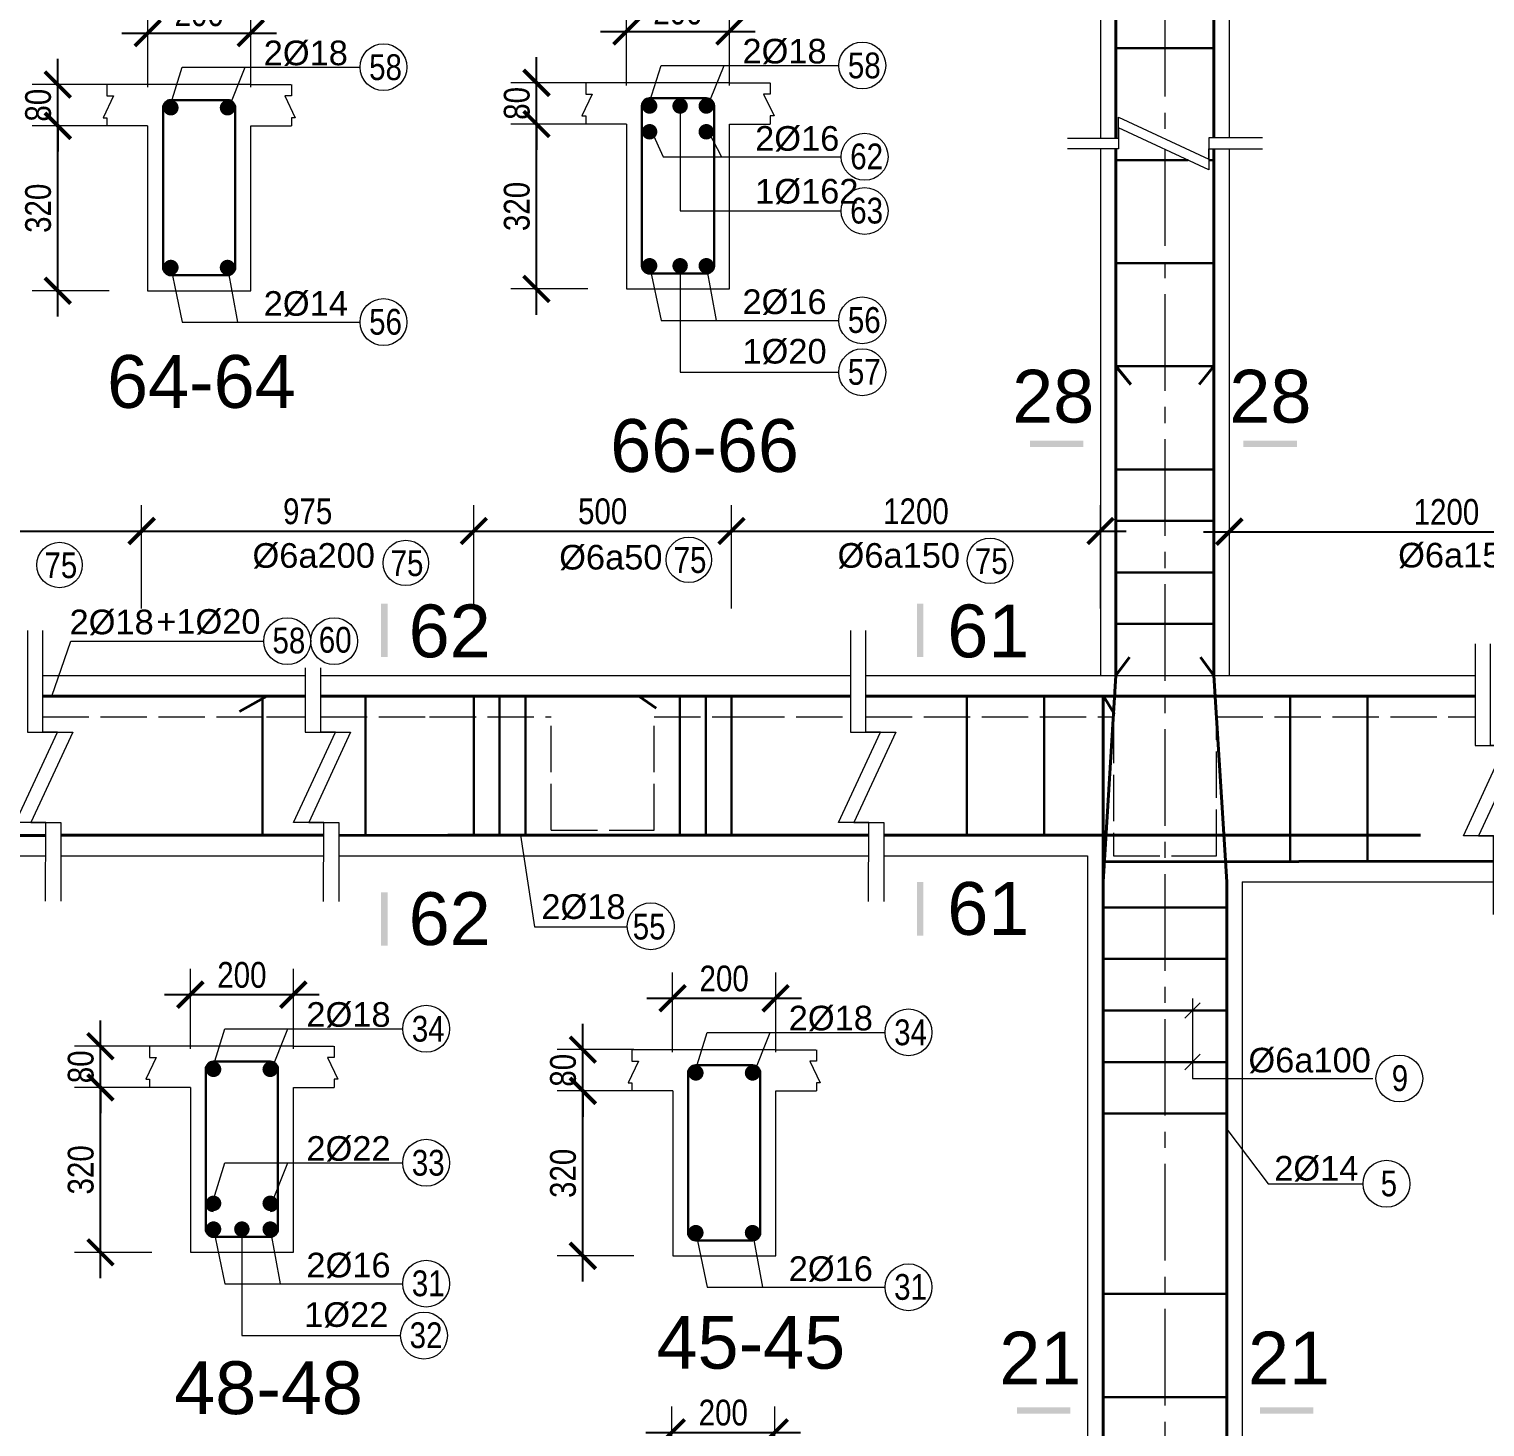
# Model space of a CAD drawing. Header units: inches. Extents: x 1604615 to 1925968, y -294302 to 52467.
# Drawn here: x 1662672 to 1673974, y -236155 to -225307 of the extents above; entities that cross this region are included whole.
import ezdxf

# ---------------------------------------------------------------- set-up
doc = ezdxf.new("R2010")
doc.units = ezdxf.units.IN
doc.header["$LTSCALE"] = 20
doc.header["$MEASUREMENT"] = 0
doc.linetypes.add('ACAD_ISO02W100', pattern=[15, 12, -3])
doc.linetypes.add('CENTER2', pattern=[1.125, 0.75, -0.125, 0.125, -0.125])
doc.layers.get('0').update_dxf_attribs({"lineweight": 13})
for name, color, linetype, lineweight in [('BORDER', 3, 'Continuous', 40), ('Duong bao', 4, 'Continuous', 30), ('net 0.2', 5, 'Continuous', 20), ('net dut', 7, 'Continuous', 9), ('truc', 16, 'CENTER2', 9)]:
    doc.layers.add(name, color=color, linetype=linetype, lineweight=lineweight)
doc.layers.add('TEXT', color=9, linetype='Continuous')
doc.styles.add('chu', font='VHELVCN.TTF')
doc.styles.add('thep', font='ARIAL.TTF')
doc.dimstyles.new('tl25', dxfattribs={"dimscale": 100, "dimtxt": 2, "dimasz": 2, "dimexe": 2, "dimexo": 3, "dimgap": 0.5, "dimtad": 1, "dimdec": 0, "dimlfac": 0.25, "dimdsep": 46, "dimtxsty": 'chu', "dimblk": 'ARCHTICK', "dimcen": 8, "dimdle": 2, "dimclrd": 1, "dimclre": 1, "dimclrt": 2, "dimadec": 0, "dimazin": 0, "dimtfac": 0.1, "dimtdec": 0, "dimtix": 1, "dimtmove": 2, "dimatfit": 3, "dimldrblk": 'ARCHTICK', "dimfxl": 6, "dimfxlon": 1, "dimtolj": 1, "dimlwe": -1, "dimarcsym": 0})

# ---------------------------------------------------------------- blocks, each defined once
blk = doc.blocks.new('kk')
at = {"ltscale": 0.1}
for p, q in [((-71, 1140), (-71, 350)), ((49, 350), (49, 1140)), ((-162, -350), (162, 350)), ((-71, 350), (281, 350)), ((281, 350), (-44, -350)), ((162, 350), (49, 350)), ((73, -350), (-162, -350)), ((-44, -350), (189, -350)), ((71, -962), (73, -350)), ((189, -350), (189, -962))]:
    blk.add_line(p, q, dxfattribs=at)
blk = doc.blocks.new('_ArchTick')
at = {"color": 0, "linetype": 'ByBlock', "const_width": 0.15}
blk.add_lwpolyline([(-0.5, -0.5), (0.5, 0.5)], dxfattribs=at)
blk = doc.blocks.new('*D126')
at = {"color": 1}
for p, q in [((1660932, -229802), (1660932, -229002)), ((1663546, -229802), (1663546, -229002))]:
    blk.add_line(p, q, dxfattribs=at)
at = {"color": 1, "lineweight": -2}
blk.add_line((1660732, -229202), (1663746, -229202), dxfattribs=at)
at = {"layer": 'Defpoints', "color": 0}
for p in [(1663546, -229202), (1660932, -230323), (1663546, -230643)]:
    blk.add_point(p, dxfattribs=at)
at = {"color": 1, "lineweight": -2, "xscale": 200, "yscale": 200, "zscale": 200, "rotation": 180}
blk.add_blockref('_ArchTick', (1660932, -229202), dxfattribs=at)
at = {"color": 1, "lineweight": -2, "xscale": 200, "yscale": 200, "zscale": 200}
blk.add_blockref('_ArchTick', (1663546, -229202), dxfattribs=at)
at = {"color": 2, "insert": (1662239, -229050), "char_height": 200, "attachment_point": 5, "style": 'chu'}
blk.add_mtext('\\A1;975', dxfattribs=at)
blk = doc.blocks.new('*D339')
at = {"color": 1}
for p, q in [((1663546, -229802), (1663546, -229002)), ((1666125, -229802), (1666125, -229002))]:
    blk.add_line(p, q, dxfattribs=at)
at = {"color": 1, "lineweight": -2}
blk.add_line((1663346, -229202), (1666325, -229202), dxfattribs=at)
at = {"layer": 'Defpoints', "color": 0}
for p in [(1666125, -229202), (1663546, -230643), (1666125, -231563)]:
    blk.add_point(p, dxfattribs=at)
at = {"color": 1, "lineweight": -2, "xscale": 200, "yscale": 200, "zscale": 200, "rotation": 180}
blk.add_blockref('_ArchTick', (1663546, -229202), dxfattribs=at)
at = {"color": 1, "lineweight": -2, "xscale": 200, "yscale": 200, "zscale": 200}
blk.add_blockref('_ArchTick', (1666125, -229202), dxfattribs=at)
at = {"color": 2, "insert": (1664835, -229050), "char_height": 200, "attachment_point": 5, "style": 'chu'}
blk.add_mtext('\\A1;975', dxfattribs=at)
blk = doc.blocks.new('*D340')
at = {"color": 1}
for p, q in [((1666125, -229802), (1666125, -229002)), ((1668125, -229802), (1668125, -229002))]:
    blk.add_line(p, q, dxfattribs=at)
at = {"color": 1, "lineweight": -2}
blk.add_line((1665925, -229202), (1668325, -229202), dxfattribs=at)
at = {"layer": 'Defpoints', "color": 0}
for p in [(1668125, -229202), (1666125, -231563), (1668125, -231563)]:
    blk.add_point(p, dxfattribs=at)
at = {"color": 1, "lineweight": -2, "xscale": 200, "yscale": 200, "zscale": 200, "rotation": 180}
blk.add_blockref('_ArchTick', (1666125, -229202), dxfattribs=at)
at = {"color": 1, "lineweight": -2, "xscale": 200, "yscale": 200, "zscale": 200}
blk.add_blockref('_ArchTick', (1668125, -229202), dxfattribs=at)
at = {"color": 2, "insert": (1667125, -229050), "char_height": 200, "attachment_point": 5, "style": 'chu'}
blk.add_mtext('\\A1;500', dxfattribs=at)
blk = doc.blocks.new('*D341')
at = {"color": 1}
for p, q in [((1668125, -229802), (1668125, -229002)), ((1670990, -229802), (1670990, -229002))]:
    blk.add_line(p, q, dxfattribs=at)
at = {"color": 1, "lineweight": -2}
blk.add_line((1667925, -229202), (1671190, -229202), dxfattribs=at)
at = {"layer": 'Defpoints', "color": 0}
for p in [(1670990, -229202), (1670990, -230323), (1668125, -231563)]:
    blk.add_point(p, dxfattribs=at)
at = {"color": 1, "lineweight": -2, "xscale": 200, "yscale": 200, "zscale": 200, "rotation": 180}
blk.add_blockref('_ArchTick', (1668125, -229202), dxfattribs=at)
at = {"color": 1, "lineweight": -2, "xscale": 200, "yscale": 200, "zscale": 200}
blk.add_blockref('_ArchTick', (1670990, -229202), dxfattribs=at)
at = {"color": 2, "insert": (1669557, -229050), "char_height": 200, "attachment_point": 5, "style": 'chu'}
blk.add_mtext('\\A1;1200', dxfattribs=at)
blk = doc.blocks.new('*D127')
at = {"color": 1}
for p, q in [((1671990, -229807), (1671990, -229007)), ((1675361, -229807), (1675361, -229007))]:
    blk.add_line(p, q, dxfattribs=at)
at = {"color": 1, "lineweight": -2}
blk.add_line((1671790, -229207), (1675561, -229207), dxfattribs=at)
at = {"layer": 'Defpoints', "color": 0}
for p in [(1675361, -229207), (1671990, -230323), (1675361, -230323)]:
    blk.add_point(p, dxfattribs=at)
at = {"color": 1, "lineweight": -2, "xscale": 200, "yscale": 200, "zscale": 200, "rotation": 180}
blk.add_blockref('_ArchTick', (1671990, -229207), dxfattribs=at)
at = {"color": 1, "lineweight": -2, "xscale": 200, "yscale": 200, "zscale": 200}
blk.add_blockref('_ArchTick', (1675361, -229207), dxfattribs=at)
at = {"color": 2, "insert": (1673675, -229055), "char_height": 200, "attachment_point": 5, "style": 'chu'}
blk.add_mtext('\\A1;1200', dxfattribs=at)
blk = doc.blocks.new('*D206')
at = {"color": 1}
for p, q in [((1667668, -233247), (1667668, -232628)), ((1668468, -233247), (1668468, -232628))]:
    blk.add_line(p, q, dxfattribs=at)
at = {"color": 1, "lineweight": -2}
blk.add_line((1667468, -232828), (1668668, -232828), dxfattribs=at)
at = {"layer": 'Defpoints', "color": 0}
for p in [(1668468, -232828), (1667668, -233547), (1668468, -233547)]:
    blk.add_point(p, dxfattribs=at)
at = {"color": 1, "lineweight": -2, "xscale": 200, "yscale": 200, "zscale": 200, "rotation": 180}
blk.add_blockref('_ArchTick', (1667668, -232828), dxfattribs=at)
at = {"color": 1, "lineweight": -2, "xscale": 200, "yscale": 200, "zscale": 200}
blk.add_blockref('_ArchTick', (1668468, -232828), dxfattribs=at)
at = {"color": 2, "insert": (1668068, -232676), "char_height": 200, "attachment_point": 5, "style": 'chu'}
blk.add_mtext('\\A1;200', dxfattribs=at)
blk = doc.blocks.new('*D207')
at = {"color": 1, "lineweight": -2}
blk.add_line((1666971, -235027), (1666971, -233347), dxfattribs=at)
at = {"color": 1}
for p, q in [((1667368, -233547), (1666771, -233547)), ((1667368, -234827), (1666771, -234827))]:
    blk.add_line(p, q, dxfattribs=at)
at = {"layer": 'Defpoints', "color": 0}
for p in [(1666971, -233547), (1667668, -233547), (1667668, -234827)]:
    blk.add_point(p, dxfattribs=at)
at = {"color": 1, "lineweight": -2, "xscale": 200, "yscale": 200, "zscale": 200}
for p, rotation in [((1666971, -233547), 90), ((1666971, -234827), 270)]:
    blk.add_blockref('_ArchTick', p, dxfattribs=dict(at, rotation=rotation))
at = {"color": 2, "insert": (1666818, -234187), "char_height": 200, "attachment_point": 5, "rotation": 90, "style": 'chu'}
blk.add_mtext('\\A1;320', dxfattribs=at)
blk = doc.blocks.new('*D208')
at = {"color": 1, "lineweight": -2}
for p, q in [((1666971, -233227), (1666971, -233027)), ((1666971, -233547), (1666971, -233227)), ((1666971, -233547), (1666971, -233747))]:
    blk.add_line(p, q, dxfattribs=at)
at = {"color": 1}
for p, q in [((1667368, -233227), (1666771, -233227)), ((1667368, -233547), (1666771, -233547))]:
    blk.add_line(p, q, dxfattribs=at)
at = {"layer": 'Defpoints', "color": 0}
for p in [(1666971, -233227), (1667668, -233227), (1667668, -233547)]:
    blk.add_point(p, dxfattribs=at)
at = {"color": 1, "lineweight": -2, "xscale": 200, "yscale": 200, "zscale": 200}
for p, rotation in [((1666971, -233227), 270), ((1666971, -233547), 90)]:
    blk.add_blockref('_ArchTick', p, dxfattribs=dict(at, rotation=rotation))
at = {"color": 2, "insert": (1666818, -233387), "char_height": 200, "attachment_point": 5, "rotation": 90, "style": 'chu'}
blk.add_mtext('\\A1;80', dxfattribs=at)
blk = doc.blocks.new('*D212')
at = {"color": 1}
for p, q in [((1667661, -236617), (1667661, -235997)), ((1668461, -236617), (1668461, -235997))]:
    blk.add_line(p, q, dxfattribs=at)
at = {"color": 1, "lineweight": -2}
blk.add_line((1667461, -236197), (1668661, -236197), dxfattribs=at)
at = {"layer": 'Defpoints', "color": 0}
for p in [(1668461, -236197), (1667661, -236917), (1668461, -236917)]:
    blk.add_point(p, dxfattribs=at)
at = {"color": 1, "lineweight": -2, "xscale": 200, "yscale": 200, "zscale": 200, "rotation": 180}
blk.add_blockref('_ArchTick', (1667661, -236197), dxfattribs=at)
at = {"color": 1, "lineweight": -2, "xscale": 200, "yscale": 200, "zscale": 200}
blk.add_blockref('_ArchTick', (1668461, -236197), dxfattribs=at)
at = {"color": 2, "insert": (1668061, -236045), "char_height": 200, "attachment_point": 5, "style": 'chu'}
blk.add_mtext('\\A1;200', dxfattribs=at)
blk = doc.blocks.new('*D215')
at = {"color": 1}
for p, q in [((1663924, -233220), (1663924, -232600)), ((1664724, -233220), (1664724, -232600))]:
    blk.add_line(p, q, dxfattribs=at)
at = {"color": 1, "lineweight": -2}
blk.add_line((1663724, -232800), (1664924, -232800), dxfattribs=at)
at = {"layer": 'Defpoints', "color": 0}
for p in [(1664724, -232800), (1663924, -233520), (1664724, -233520)]:
    blk.add_point(p, dxfattribs=at)
at = {"color": 1, "lineweight": -2, "xscale": 200, "yscale": 200, "zscale": 200, "rotation": 180}
blk.add_blockref('_ArchTick', (1663924, -232800), dxfattribs=at)
at = {"color": 1, "lineweight": -2, "xscale": 200, "yscale": 200, "zscale": 200}
blk.add_blockref('_ArchTick', (1664724, -232800), dxfattribs=at)
at = {"color": 2, "insert": (1664324, -232648), "char_height": 200, "attachment_point": 5, "style": 'chu'}
blk.add_mtext('\\A1;200', dxfattribs=at)
blk = doc.blocks.new('*D216')
at = {"color": 1, "lineweight": -2}
blk.add_line((1663226, -235000), (1663226, -233320), dxfattribs=at)
at = {"color": 1}
for p, q in [((1663624, -233520), (1663026, -233520)), ((1663624, -234800), (1663026, -234800))]:
    blk.add_line(p, q, dxfattribs=at)
at = {"layer": 'Defpoints', "color": 0}
for p in [(1663226, -233520), (1663924, -233520), (1663924, -234800)]:
    blk.add_point(p, dxfattribs=at)
at = {"color": 1, "lineweight": -2, "xscale": 200, "yscale": 200, "zscale": 200}
for p, rotation in [((1663226, -233520), 90), ((1663226, -234800), 270)]:
    blk.add_blockref('_ArchTick', p, dxfattribs=dict(at, rotation=rotation))
at = {"color": 2, "insert": (1663074, -234160), "char_height": 200, "attachment_point": 5, "rotation": 90, "style": 'chu'}
blk.add_mtext('\\A1;320', dxfattribs=at)
blk = doc.blocks.new('*D217')
at = {"color": 1, "lineweight": -2}
for p, q in [((1663226, -233200), (1663226, -233000)), ((1663226, -233520), (1663226, -233200)), ((1663226, -233520), (1663226, -233720))]:
    blk.add_line(p, q, dxfattribs=at)
at = {"color": 1}
for p, q in [((1663624, -233200), (1663026, -233200)), ((1663624, -233520), (1663026, -233520))]:
    blk.add_line(p, q, dxfattribs=at)
at = {"layer": 'Defpoints', "color": 0}
for p in [(1663226, -233200), (1663924, -233200), (1663924, -233520)]:
    blk.add_point(p, dxfattribs=at)
at = {"color": 1, "lineweight": -2, "xscale": 200, "yscale": 200, "zscale": 200}
for p, rotation in [((1663226, -233200), 270), ((1663226, -233520), 90)]:
    blk.add_blockref('_ArchTick', p, dxfattribs=dict(at, rotation=rotation))
at = {"color": 2, "insert": (1663074, -233360), "char_height": 200, "attachment_point": 5, "rotation": 90, "style": 'chu'}
blk.add_mtext('\\A1;80', dxfattribs=at)
blk = doc.blocks.new('*D290')
at = {"color": 1}
for p, q in [((1663593, -225757), (1663593, -225138)), ((1664393, -225757), (1664393, -225138))]:
    blk.add_line(p, q, dxfattribs=at)
at = {"color": 1, "lineweight": -2}
blk.add_line((1663393, -225338), (1664593, -225338), dxfattribs=at)
at = {"layer": 'Defpoints', "color": 0}
for p in [(1664393, -225338), (1663593, -226057), (1664393, -226057)]:
    blk.add_point(p, dxfattribs=at)
at = {"color": 1, "lineweight": -2, "xscale": 200, "yscale": 200, "zscale": 200, "rotation": 180}
blk.add_blockref('_ArchTick', (1663593, -225338), dxfattribs=at)
at = {"color": 1, "lineweight": -2, "xscale": 200, "yscale": 200, "zscale": 200}
blk.add_blockref('_ArchTick', (1664393, -225338), dxfattribs=at)
at = {"color": 2, "insert": (1663993, -225185), "char_height": 200, "attachment_point": 5, "style": 'chu'}
blk.add_mtext('\\A1;200', dxfattribs=at)
blk = doc.blocks.new('*D291')
at = {"color": 1, "lineweight": -2}
blk.add_line((1662895, -227537), (1662895, -225857), dxfattribs=at)
at = {"color": 1}
for p, q in [((1663293, -226057), (1662695, -226057)), ((1663293, -227337), (1662695, -227337))]:
    blk.add_line(p, q, dxfattribs=at)
at = {"layer": 'Defpoints', "color": 0}
for p in [(1662895, -226057), (1663593, -226057), (1663593, -227337)]:
    blk.add_point(p, dxfattribs=at)
at = {"color": 1, "lineweight": -2, "xscale": 200, "yscale": 200, "zscale": 200}
for p, rotation in [((1662895, -226057), 90), ((1662895, -227337), 270)]:
    blk.add_blockref('_ArchTick', p, dxfattribs=dict(at, rotation=rotation))
at = {"color": 2, "insert": (1662743, -226697), "char_height": 200, "attachment_point": 5, "rotation": 90, "style": 'chu'}
blk.add_mtext('\\A1;320', dxfattribs=at)
blk = doc.blocks.new('*D292')
at = {"color": 1, "lineweight": -2}
for p, q in [((1662895, -225737), (1662895, -225537)), ((1662895, -226057), (1662895, -225737)), ((1662895, -226057), (1662895, -226257))]:
    blk.add_line(p, q, dxfattribs=at)
at = {"color": 1}
for p, q in [((1663293, -225737), (1662695, -225737)), ((1663293, -226057), (1662695, -226057))]:
    blk.add_line(p, q, dxfattribs=at)
at = {"layer": 'Defpoints', "color": 0}
for p in [(1662895, -225737), (1663593, -225737), (1663593, -226057)]:
    blk.add_point(p, dxfattribs=at)
at = {"color": 1, "lineweight": -2, "xscale": 200, "yscale": 200, "zscale": 200}
for p, rotation in [((1662895, -225737), 270), ((1662895, -226057), 90)]:
    blk.add_blockref('_ArchTick', p, dxfattribs=dict(at, rotation=rotation))
at = {"color": 2, "insert": (1662743, -225897), "char_height": 200, "attachment_point": 5, "rotation": 90, "style": 'chu'}
blk.add_mtext('\\A1;80', dxfattribs=at)
blk = doc.blocks.new('*D293')
at = {"color": 1}
for p, q in [((1667309, -225743), (1667309, -225124)), ((1668109, -225743), (1668109, -225124))]:
    blk.add_line(p, q, dxfattribs=at)
at = {"color": 1, "lineweight": -2}
blk.add_line((1667109, -225324), (1668309, -225324), dxfattribs=at)
at = {"layer": 'Defpoints', "color": 0}
for p in [(1668109, -225324), (1667309, -226043), (1668109, -226043)]:
    blk.add_point(p, dxfattribs=at)
at = {"color": 1, "lineweight": -2, "xscale": 200, "yscale": 200, "zscale": 200, "rotation": 180}
blk.add_blockref('_ArchTick', (1667309, -225324), dxfattribs=at)
at = {"color": 1, "lineweight": -2, "xscale": 200, "yscale": 200, "zscale": 200}
blk.add_blockref('_ArchTick', (1668109, -225324), dxfattribs=at)
at = {"color": 2, "insert": (1667709, -225172), "char_height": 200, "attachment_point": 5, "style": 'chu'}
blk.add_mtext('\\A1;200', dxfattribs=at)
blk = doc.blocks.new('*D294')
at = {"color": 1, "lineweight": -2}
blk.add_line((1666611, -227523), (1666611, -225843), dxfattribs=at)
at = {"color": 1}
for p, q in [((1667009, -226043), (1666411, -226043)), ((1667009, -227323), (1666411, -227323))]:
    blk.add_line(p, q, dxfattribs=at)
at = {"layer": 'Defpoints', "color": 0}
for p in [(1666611, -226043), (1667309, -226043), (1667309, -227323)]:
    blk.add_point(p, dxfattribs=at)
at = {"color": 1, "lineweight": -2, "xscale": 200, "yscale": 200, "zscale": 200}
for p, rotation in [((1666611, -226043), 90), ((1666611, -227323), 270)]:
    blk.add_blockref('_ArchTick', p, dxfattribs=dict(at, rotation=rotation))
at = {"color": 2, "insert": (1666459, -226683), "char_height": 200, "attachment_point": 5, "rotation": 90, "style": 'chu'}
blk.add_mtext('\\A1;320', dxfattribs=at)
blk = doc.blocks.new('*D295')
at = {"color": 1, "lineweight": -2}
for p, q in [((1666611, -225723), (1666611, -225523)), ((1666611, -226043), (1666611, -225723)), ((1666611, -226043), (1666611, -226243))]:
    blk.add_line(p, q, dxfattribs=at)
at = {"color": 1}
for p, q in [((1667009, -225723), (1666411, -225723)), ((1667009, -226043), (1666411, -226043))]:
    blk.add_line(p, q, dxfattribs=at)
at = {"layer": 'Defpoints', "color": 0}
for p in [(1666611, -225723), (1667309, -225723), (1667309, -226043)]:
    blk.add_point(p, dxfattribs=at)
at = {"color": 1, "lineweight": -2, "xscale": 200, "yscale": 200, "zscale": 200}
for p, rotation in [((1666611, -225723), 270), ((1666611, -226043), 90)]:
    blk.add_blockref('_ArchTick', p, dxfattribs=dict(at, rotation=rotation))
at = {"color": 2, "insert": (1666459, -225883), "char_height": 200, "attachment_point": 5, "rotation": 90, "style": 'chu'}
blk.add_mtext('\\A1;80', dxfattribs=at)

msp = doc.modelspace()

# ---------------------------------------------------------------- linework, layer by layer
at = {"ltscale": 0.1}
for p, q in [((1670989.7, -220855.4), (1670989.7, -226152.8)), ((1671989.7, -221055.5), (1671989.7, -226152.8)), ((1670989.7, -226235.4), (1670989.7, -230323.2)), ((1671989.7, -226235.4), (1671989.7, -230323.2)), ((1669048.6, -229973.8), (1669048.6, -230763.4)), ((1669168.6, -230763.4), (1669168.6, -229973.8)), ((1664816.5, -230263.5), (1664816.5, -230763.4)), ((1664936.5, -230763.4), (1664936.5, -230263.5)), ((1664724.8, -231463.9), (1665049.7, -230763.4)), ((1664816.5, -230763.4), (1665168.2, -230763.4)), ((1665168.2, -230763.4), (1664843.3, -231463.9)), ((1665049.7, -230763.4), (1664936.5, -230763.4)), ((1668956.8, -231463.9), (1669281.8, -230763.4)), ((1669048.6, -230763.4), (1669400.3, -230763.4)), ((1669400.3, -230763.4), (1669075.3, -231463.9)), ((1669281.8, -230763.4), (1669168.6, -230763.4)), ((1664959.9, -231463.9), (1664724.8, -231463.9)), ((1664843.3, -231463.9), (1665076.5, -231463.9)), ((1664957.8, -232075.9), (1664959.9, -231463.9)), ((1665076.5, -231463.9), (1665076.5, -232075.9)), ((1669191.9, -231463.9), (1668956.8, -231463.9)), ((1669075.3, -231463.9), (1669308.5, -231463.9)), ((1669189.8, -232075.9), (1669191.9, -231463.9)), ((1669308.5, -231463.9), (1669308.5, -232075.9)), ((1661031.9, -231723.2), (1662801.5, -231723.7)), ((1662919, -231723.2), (1664959, -231723.5)), ((1665076.5, -231723.6), (1665921.8, -231723.7)), ((1665921.8, -231723.2), (1667199.9, -231723.2)), ((1667199.9, -231723.2), (1669144.4, -231723.2)), ((1669076.4, -231723.2), (1669191, -231723.2)), ((1669308.5, -231723.2), (1670478.2, -231723.2)), ((1670361.4, -231723.2), (1670889.7, -231721.9)), ((1670889.7, -231721.9), (1670889.7, -236649.2)), ((1672089.7, -231923.2), (1672089.7, -236649.2)), ((1672089.7, -231923.2), (1674039.9, -231923.2))]:
    msp.add_line(p, q, dxfattribs=at)
for p, q in [((1663592.7, -225736.8), (1663280.3, -225736.8)), ((1664392.7, -225736.8), (1663592.7, -225736.8)), ((1664392.7, -225736.8), (1664705.1, -225736.8)), ((1667309.2, -225723.3), (1666996.8, -225723.3)), ((1668109.2, -225723.3), (1667309.2, -225723.3)), ((1668109.2, -225723.3), (1668421.6, -225723.3)), ((1667726.2, -225903.3), (1667726.2, -226718)), ((1663592.7, -226056.8), (1663276.7, -226056.8)), ((1663592.7, -226056.8), (1663592.7, -227336.8)), ((1664392.7, -227336.8), (1664392.7, -226056.8)), ((1664392.7, -226056.8), (1664708.7, -226056.8)), ((1667309.2, -226043.3), (1666993.2, -226043.3)), ((1667309.2, -226043.3), (1667309.2, -227323.3)), ((1667946.2, -226103.3), (1668046.6, -226297.1)), ((1668109.2, -227323.3), (1668109.2, -226043.3)), ((1668109.2, -226043.3), (1668425.2, -226043.3)), ((1667726.2, -226718), (1668974.2, -226718)), ((1667726.2, -227143.3), (1667726.2, -227969.6)), ((1663592.7, -227336.8), (1664392.7, -227336.8)), ((1667309.2, -227323.3), (1668109.2, -227323.3)), ((1667726.2, -227969.6), (1668956.6, -227969.6)), ((1666488.1, -231563.2), (1666596.2, -232274.7)), ((1666596.2, -232274.7), (1667316.3, -232274.7)), ((1671644.5, -232983.5), (1671764.2, -232862.9)), ((1663924.1, -233199.6), (1663611.7, -233199.6)), ((1664724.1, -233199.6), (1663924.1, -233199.6)), ((1664724.1, -233199.6), (1665036.5, -233199.6)), ((1667668.4, -233227.4), (1667356, -233227.4)), ((1668468.4, -233227.4), (1667668.4, -233227.4)), ((1668468.4, -233227.4), (1668780.8, -233227.4)), ((1671644.5, -233383.5), (1671764.2, -233262.9)), ((1663924.1, -233519.6), (1663608.1, -233519.6)), ((1663924.1, -233519.6), (1663924.1, -234799.6)), ((1664724.1, -234799.6), (1664724.1, -233519.6)), ((1664724.1, -233519.6), (1665040.1, -233519.6)), ((1667668.4, -233547.4), (1667352.4, -233547.4)), ((1667668.4, -233547.4), (1667668.4, -234827.4)), ((1668468.4, -234827.4), (1668468.4, -233547.4)), ((1668468.4, -233547.4), (1668784.4, -233547.4)), ((1664324.1, -234619.6), (1664324.1, -235445.9)), ((1663924.1, -234799.6), (1664724.1, -234799.6)), ((1667668.4, -234827.4), (1668468.4, -234827.4)), ((1664324.1, -235445.9), (1665554.5, -235445.9))]:
    msp.add_line(p, q)
for points in [[(1663772.7, -225886.8), (1663861.4, -225602.1), (1665241.6, -225602.1)], [(1664212.7, -225946.8), (1664350.7, -225602.1)], [(1667489.2, -225873.3), (1667577.9, -225588.6), (1668958.1, -225588.6)], [(1667929.2, -225933.3), (1668067.2, -225588.6)], [(1663276.7, -225736.8), (1663276.7, -225825.6), (1663327.6, -225825.6), (1663246.8, -225994), (1663276.7, -225994), (1663276.7, -226056.8)], [(1664708.7, -225736.8), (1664708.7, -225825.6), (1664657.8, -225825.6), (1664738.6, -225994), (1664708.7, -225994), (1664708.7, -226056.8)], [(1666993.2, -225723.3), (1666993.2, -225812.1), (1667044.1, -225812.1), (1666963.3, -225980.5), (1666993.2, -225980.5), (1666993.2, -226043.3)], [(1668425.2, -225723.3), (1668425.2, -225812.1), (1668374.3, -225812.1), (1668455.1, -225980.5), (1668425.2, -225980.5), (1668425.2, -226043.3)], [(1667506.2, -226103.3), (1667594.9, -226297.1), (1668976.5, -226297.1)], [(1667489.2, -227143.3), (1667577.9, -227566.9), (1668958.1, -227566.9)], [(1667929.2, -227143.3), (1668006.6, -227566.9)], [(1663772.7, -227156.8), (1663861.4, -227580.4), (1665241.6, -227580.4)], [(1664212.7, -227156.8), (1664290.1, -227580.4)], [(1662849.5, -230483.2), (1662995.5, -230056.3), (1664494.4, -230056.3)], [(1671704.4, -232828.8), (1671704.4, -233450.7), (1673102.6, -233450.7)], [(1664104.1, -233349.6), (1664192.9, -233064.8), (1665573, -233064.8)], [(1664544.1, -233409.6), (1664682.1, -233064.8)], [(1667848.4, -233377.4), (1667937.1, -233092.7), (1669317.3, -233092.7)], [(1668288.4, -233437.4), (1668426.4, -233092.7)], [(1663608.1, -233199.6), (1663608.1, -233288.3), (1663659, -233288.3), (1663578.3, -233456.7), (1663608.1, -233456.7), (1663608.1, -233519.6)], [(1665040.1, -233199.6), (1665040.1, -233288.3), (1664989.3, -233288.3), (1665070, -233456.7), (1665040.1, -233456.7), (1665040.1, -233519.6)], [(1667352.4, -233227.4), (1667352.4, -233316.2), (1667403.3, -233316.2), (1667322.6, -233484.5), (1667352.4, -233484.5), (1667352.4, -233547.4)], [(1668784.4, -233227.4), (1668784.4, -233316.2), (1668733.5, -233316.2), (1668814.3, -233484.5), (1668784.4, -233484.5), (1668784.4, -233547.4)], [(1671969.7, -233843.1), (1672291.8, -234267.6), (1673028.2, -234267.6)], [(1664104.1, -234389.6), (1664192.9, -234104.8), (1665573, -234104.8)], [(1664544.1, -234449.6), (1664682.1, -234104.8)], [(1664104.1, -234619.6), (1664192.9, -235043.1), (1665573, -235043.1)], [(1664544.1, -234619.6), (1664621.5, -235043.1)], [(1667848.4, -234647.4), (1667937.1, -235071), (1669317.3, -235071)], [(1668288.4, -234647.4), (1668365.8, -235071)]]:
    msp.add_lwpolyline(points)
at = {"const_width": 60}
for points in [[(1663742.7, -225916.8, -1), (1663802.7, -225916.8, -1)], [(1664242.7, -225916.8, 1), (1664182.7, -225916.8, 1)], [(1667459.2, -225903.3, -1), (1667519.2, -225903.3, -1)], [(1667696.2, -225903.3, -1), (1667756.2, -225903.3, -1)], [(1667959.2, -225903.3, 1), (1667899.2, -225903.3, 1)], [(1667459.2, -226103.3, -1), (1667519.2, -226103.3, -1)], [(1667959.2, -226103.3, 1), (1667899.2, -226103.3, 1)], [(1663742.7, -227156.8, 1), (1663802.7, -227156.8, 1)], [(1664242.7, -227156.8, -1), (1664182.7, -227156.8, -1)], [(1667459.2, -227143.3, 1), (1667519.2, -227143.3, 1)], [(1667696.2, -227143.3, 1), (1667756.2, -227143.3, 1)], [(1667959.2, -227143.3, -1), (1667899.2, -227143.3, -1)], [(1664074.1, -233379.6, -1), (1664134.1, -233379.6, -1)], [(1664574.1, -233379.6, 1), (1664514.1, -233379.6, 1)], [(1667818.4, -233407.4, -1), (1667878.4, -233407.4, -1)], [(1668318.4, -233407.4, 1), (1668258.4, -233407.4, 1)], [(1664074.1, -234419.6, 1), (1664134.1, -234419.6, 1)], [(1664574.1, -234419.6, -1), (1664514.1, -234419.6, -1)], [(1664074.1, -234619.6, 1), (1664134.1, -234619.6, 1)], [(1664294.1, -234619.6, 1), (1664354.1, -234619.6, 1)], [(1664574.1, -234619.6, -1), (1664514.1, -234619.6, -1)], [(1667818.4, -234647.4, 1), (1667878.4, -234647.4, 1)], [(1668318.4, -234647.4, -1), (1668258.4, -234647.4, -1)]]:
    msp.add_lwpolyline(points, format="xyb", close=True, dxfattribs=at)
at = {"ltscale": 0.1}
for points in [[(1670732.4, -226152.4), (1671129.5, -226153.7), (1671129.5, -225989.2), (1671831.1, -226314.6), (1671831.1, -226235.4), (1672247.1, -226235.4)], [(1672247.1, -226151.4), (1671831.1, -226151.4), (1671831.1, -226397.6), (1671129.5, -226072.1), (1671129.5, -226235.4), (1670732.4, -226235.4)], [(1662777.2, -230323.2), (1664816.5, -230323.2)], [(1664936.5, -230323.2), (1665849.6, -230323.2)], [(1665781.8, -230323.2), (1667199.9, -230323.2)], [(1667199.9, -230323.2), (1669048.6, -230323.2)], [(1669168.6, -230323.2), (1669262.6, -230323.2)], [(1669262.6, -230323.2), (1673897.8, -230323.2)]]:
    msp.add_lwpolyline(points, dxfattribs=at)
for centre, radius in [((1665423.5, -225602.1), 181.9), ((1669140, -225588.6), 181.9), ((1669158.4, -226297.1), 181.9), ((1669158.4, -226718), 181.9), ((1665423.5, -227580.4), 181.9), ((1669140, -227566.9), 181.9), ((1669140, -227969.6), 181.9), ((1662909, -229465.5), 176.4), ((1665596.5, -229449.5), 176.4), ((1667793.5, -229425), 176.4), ((1670132, -229433), 176.4), ((1664676.3, -230056.3), 181.9), ((1665040.1, -230056.3), 181.9), ((1667498.1, -232269.5), 181.9), ((1665754.9, -233064.8), 181.9), ((1669499.2, -233092.7), 181.9), ((1673309.2, -233450.7), 181.9), ((1665754.9, -234104.8), 181.9), ((1673210.1, -234267.6), 181.9), ((1665754.9, -235043.1), 181.9), ((1669499.2, -235071), 181.9), ((1665737.9, -235445.9), 181.9)]:
    msp.add_circle(centre, radius)
for points in [[(1670856.5, -228550.5), (1670856.5, -228500.5), (1670442.2, -228550.5), (1670442.2, -228500.5)], [(1672514, -228550.5), (1672514, -228500.5), (1672099.7, -228550.5), (1672099.7, -228500.5)], [(1665454.6, -229764.8), (1665404.6, -229764.8), (1665454.6, -230179.1), (1665404.6, -230179.1)], [(1669615.4, -229764.8), (1669565.4, -229764.8), (1669615.4, -230179.1), (1669565.4, -230179.1)], [(1665454.6, -232006.2), (1665404.6, -232006.2), (1665454.6, -232420.5), (1665404.6, -232420.5)], [(1669615.4, -231927), (1669565.4, -231927), (1669615.4, -232341.3), (1669565.4, -232341.3)], [(1670756.5, -236052.2), (1670756.5, -236002.2), (1670342.2, -236052.2), (1670342.2, -236002.2)], [(1672641.6, -236052.2), (1672641.6, -236002.2), (1672227.3, -236052.2), (1672227.3, -236002.2)]]:
    msp.add_trace(points)
at = {"layer": 'BORDER', "ltscale": 0.1}
for p, q in [((1671869.7, -219615.5), (1671869.7, -226152.8)), ((1671109.7, -221055.5), (1671109.7, -226152.8)), ((1671109.7, -226235.4), (1671109.7, -230323.2)), ((1671869.7, -226235.4), (1671869.7, -230323.2)), ((1671109.7, -230323.2), (1671109.7, -227803.2)), ((1671869.7, -230323.2), (1671869.7, -227803.2)), ((1671109.7, -227923.2), (1671223.9, -228065)), ((1671869.7, -227923.2), (1671755.5, -228065)), ((1671009.7, -231923.2), (1671109.7, -230323.2)), ((1671869.7, -230323.2), (1671969.7, -231923.2)), ((1662777.2, -230483.2), (1664816.5, -230483.2)), ((1662777.2, -230483.2), (1664516.9, -230483.2)), ((1664516.9, -230483.2), (1664305.5, -230603)), ((1664936.5, -230483.2), (1665781.8, -230483.2)), ((1665781.8, -230483.2), (1667199.9, -230483.2)), ((1667199.9, -230483.2), (1669048.6, -230483.2)), ((1669262.6, -230483.2), (1670101.5, -230483.2)), ((1670221.5, -230483.2), (1673897.8, -230483.2)), ((1671009.3, -231930), (1671009.3, -230483.2)), ((1671019.3, -230490), (1671098.8, -230623.2)), ((1659731.5, -231563.2), (1662802.1, -231563.7)), ((1662919, -231563.2), (1664959.6, -231563.5)), ((1665076.5, -231563.6), (1665921.8, -231563.2)), ((1665921.8, -231563.2), (1667361.7, -231563.2)), ((1667199.9, -231563.2), (1669145.4, -231563.2)), ((1669076.4, -231563.2), (1669191.6, -231563.2)), ((1669308.5, -231563.2), (1670361.4, -231563.2)), ((1670361.4, -231563.2), (1672194.2, -231563.2)), ((1672194.2, -231563.2), (1673474.2, -231563.2)), ((1671019.3, -231770), (1674040.5, -231763.7)), ((1671009.7, -231923.2), (1671009.7, -236649.2)), ((1671969.7, -231923.2), (1671969.7, -236649.2))]:
    msp.add_line(p, q, dxfattribs=at)
for points in [[(1671109.7, -230323.2), (1671214.6, -230182.1)], [(1671869.7, -230323.2), (1671764.9, -230182.1)], [(1669048.6, -230483.2), (1667404.7, -230483.2), (1667540.6, -230577.2)], [(1669262.6, -230483.2), (1669168.6, -230483.2)], [(1670221.5, -230483.2), (1669262.6, -230483.2)], [(1671488.7, -230483.2), (1670221.5, -230483.2)], [(1671488.7, -230483.2), (1673897.8, -230483.2)]]:
    msp.add_lwpolyline(points, dxfattribs=at)
at = {"layer": 'Duong bao', "ltscale": 0.1}
for p, q in [((1671109.7, -225455.5), (1671869.7, -225455.5)), ((1671109.7, -226323.2), (1671670.8, -226323.2)), ((1671831.1, -226323.2), (1671869.7, -226323.2)), ((1671109.7, -227123.2), (1671869.7, -227123.2)), ((1671109.7, -227923.2), (1671869.7, -227923.2)), ((1671109.7, -228723.2), (1671869.7, -228723.2)), ((1671109.7, -229123.2), (1671869.7, -229123.2)), ((1671109.7, -229523.2), (1671869.7, -229523.2)), ((1671109.7, -229923.2), (1671869.7, -229923.2)), ((1664483.6, -231563.2), (1664483.6, -230483.2)), ((1665283.6, -231563.2), (1665283.6, -230483.2)), ((1666125, -231563.2), (1666125, -230483.2)), ((1666325, -231563.2), (1666325, -230483.2)), ((1666525, -231563.2), (1666525, -230483.2)), ((1667725, -231563.2), (1667725, -230483.2)), ((1667925, -231563.2), (1667925, -230483.2)), ((1668125, -231563.2), (1668125, -230483.2)), ((1669952.4, -231563.2), (1669952.4, -230483.2)), ((1670552.4, -231563.2), (1670552.4, -230483.2)), ((1672463.1, -231763.2), (1672463.1, -230483.2)), ((1673063.1, -231763.2), (1673063.1, -230483.2)), ((1671009.7, -232123.2), (1671969.7, -232123.2)), ((1671009.7, -232523.2), (1671969.7, -232523.2)), ((1671009.7, -232923.2), (1671969.7, -232923.2)), ((1671009.7, -233323.2), (1671969.7, -233323.2)), ((1671009.7, -233723.2), (1671969.7, -233723.2)), ((1671009.7, -235123.2), (1671969.7, -235123.2)), ((1671009.7, -235923.2), (1671969.7, -235923.2))]:
    msp.add_line(p, q, dxfattribs=at)
at = {"layer": 'Duong bao'}
for p, q in [((1664212.7, -225856.8), (1663772.7, -225856.8)), ((1667429.2, -225903.3), (1667429.2, -227143.3)), ((1667929.2, -225843.3), (1667489.2, -225843.3)), ((1667989.2, -227143.3), (1667989.2, -225903.3)), ((1663712.7, -225916.8), (1663712.7, -227156.8)), ((1664272.7, -227156.8), (1664272.7, -225916.8)), ((1663772.7, -227216.8), (1664212.7, -227216.8)), ((1667489.2, -227203.3), (1667929.2, -227203.3)), ((1664544.1, -233319.6), (1664104.1, -233319.6)), ((1668288.4, -233347.4), (1667848.4, -233347.4)), ((1664044.1, -233379.6), (1664044.1, -234619.6)), ((1664604.1, -234619.6), (1664604.1, -233379.6)), ((1667788.4, -233407.4), (1667788.4, -234647.4)), ((1668348.4, -234647.4), (1668348.4, -233407.4)), ((1664104.1, -234679.6), (1664544.1, -234679.6)), ((1667848.4, -234707.4), (1668288.4, -234707.4))]:
    msp.add_line(p, q, dxfattribs=at)
for centre, start, end in [((1663772.7, -225916.8), 90, 180), ((1664212.7, -225916.8), 0, 90), ((1667489.2, -225903.3), 90, 180), ((1667929.2, -225903.3), 0, 90), ((1667489.2, -227143.3), 180, 270), ((1667929.2, -227143.3), 270, 0), ((1663772.7, -227156.8), 180, 270), ((1664212.7, -227156.8), 270, 0), ((1664104.1, -233379.6), 90, 180), ((1664544.1, -233379.6), 0, 90), ((1667848.4, -233407.4), 90, 180), ((1668288.4, -233407.4), 0, 90), ((1664104.1, -234419.6), 180, 270), ((1664544.1, -234419.6), 270, 0), ((1664104.1, -234619.6), 180, 270), ((1664544.1, -234619.6), 270, 0), ((1667848.4, -234647.4), 180, 270), ((1668288.4, -234647.4), 270, 0)]:
    msp.add_arc(centre, 60, start, end, dxfattribs=at)
at = {"layer": 'net dut', "linetype": 'ACAD_ISO02W100', "ltscale": 1.5}
for p, q in [((1662777.2, -230643.2), (1664515.9, -230643.2)), ((1664515.9, -230643.2), (1664816.5, -230643.2)), ((1664936.5, -230643.2), (1665781.8, -230643.2)), ((1665781.8, -230643.2), (1666725, -230643.2)), ((1666725, -231523.2), (1666725, -230643.2)), ((1667525, -230643.2), (1668177.5, -230643.2)), ((1667525, -231523.2), (1667525, -230643.2)), ((1668177.5, -230643.2), (1669048.6, -230643.2)), ((1669168.6, -230643.2), (1671089.7, -230643.2)), ((1671089.7, -230643.2), (1671089.7, -231722.8)), ((1671889.7, -230643.2), (1673897.8, -230643.2)), ((1671889.7, -231722.8), (1671889.7, -230643.2)), ((1666725, -231523.2), (1667525, -231523.2)), ((1671089.7, -231722.8), (1671889.7, -231722.8))]:
    msp.add_line(p, q, dxfattribs=at)
at = {"layer": 'truc', "linetype": 'CENTER2', "ltscale": 50}
for points in [[(1671489.7, -219455.5), (1671489.7, -226152.8)], [(1671489.7, -226239.2), (1671489.7, -236649.2)]]:
    msp.add_lwpolyline(points, dxfattribs=at)

# ---------------------------------------------------------------- block references
for p in [(1662729.8, -231113.7), (1673968.5, -231216.8)]:
    msp.add_blockref('kk', p)

# ---------------------------------------------------------------- texts
at = {"layer": 'net 0.2', "style": 'chu'}
msp.add_text('55', height=200, dxfattribs=at).set_placement((1667358.2, -232372))
at = {"layer": 'net 0.2', "char_height": 200, "width": 363.074, "style": 'chu'}
for s, insert, attachment_point in [('58', (1665311.9, -225704.7), 7), ('58', (1669028.4, -225691.2), 7), ('62', (1669046.8, -226194.5), 1), ('63', (1669046.8, -226615.3), 1), ('56', (1665311.9, -227477.8), 1), ('56', (1669028.4, -227464.3), 1), ('57', (1669028.4, -227867), 1), ('75', (1662791.2, -229367.5), 1), ('75', (1665478.7, -229351.5), 1), ('75', (1667675.7, -229327), 1), ('75', (1670014.2, -229335), 1), ('58', (1664561.6, -229952), 1), ('60', (1664921.2, -229946), 1), ('34', (1665643.3, -233167.5), 7), ('34', (1669387.6, -233195.3), 7), ('9', (1673250.6, -233348), 1), ('33', (1665643.3, -234207.5), 7), ('5', (1673164.7, -234164.9), 1), ('31', (1665643.3, -234940.5), 1), ('31', (1669387.6, -234968.4), 1), ('32', (1665626.4, -235343.2), 1)]:
    msp.add_mtext(s, dxfattribs=dict(at, insert=insert, attachment_point=attachment_point))
at = {"layer": 'TEXT', "style": 'thep'}
for s, height, p in [('2%%C18', 191.25, (1664493.5, -225586.8)), ('2%%C18', 191.25, (1668210, -225573.3)), ('2%%C16', 191.25, (1668308.6, -226250.5)), ('1%%C162', 191.25, (1668308.6, -226660.2)), ('2%%C14', 191.25, (1664493.5, -227531.5)), ('2%%C16', 191.25, (1668210, -227518)), ('1%%C20', 191.25, (1668210, -227902.2)), ('64-64', 409.93, (1663277.4, -228246.1)), ('28', 409.93, (1670304, -228360.6)), ('28', 409.93, (1671990.1, -228360.6)), ('66-66', 409.93, (1667183.8, -228743.2)), ('%%C6a200', 191.25, (1664406.5, -229487)), ('%%C6a150', 191.25, (1668948.5, -229486.7)), ('%%C6a150', 191.25, (1673300.2, -229484.6)), ('%%C6a50', 191.25, (1666787.3, -229500.7)), ('2%%C18', 191.25, (1662986.3, -230003.2)), ('+1%%C20', 191.25, (1663659.3, -229999.2)), ('62', 409.93, (1665619, -230182.2)), ('61', 409.93, (1669800.1, -230182.2)), ('62', 409.93, (1665619, -232415.1)), ('61', 409.93, (1669800.1, -232335.8)), ('2%%C18', 191.25, (1666649.2, -232212.4)), ('2%%C18', 191.25, (1664824.9, -233049.5)), ('2%%C18', 191.25, (1668569.2, -233077.3)), ('%%C6a100', 191.25, (1672138, -233403.8)), ('2%%C22', 191.25, (1664824.9, -234089.5)), ('2%%C14', 191.25, (1672338.5, -234243.1)), ('2%%C16', 191.25, (1664824.9, -234994.3)), ('2%%C16', 191.25, (1668569.2, -235022.1)), ('1%%C22', 191.25, (1664807.9, -235378.4)), ('45-45', 409.93, (1667543, -235703)), ('21', 409.93, (1670204, -235825.6)), ('21', 409.93, (1672134.8, -235825.6)), ('48-48', 409.93, (1663798.8, -236055.5))]:
    msp.add_text(s, height=height, dxfattribs=at).set_placement(p)

# ---------------------------------------------------------------- dimensions: what is measured, and where the dimension line sits
for base, p1, p2, picture, middle in [((1664392.7, -225337.6), (1663592.7, -226056.8), (1664392.7, -226056.8), '*D290', (1663992.7, -225185.4)), ((1668109.2, -225324.1), (1667309.2, -226043.3), (1668109.2, -226043.3), '*D293', (1667709.2, -225171.9)), ((1668125, -229202), (1666125, -231563.2), (1668125, -231563.2), '*D340', (1667125, -229049.9)), ((1664724.1, -232800.3), (1663924.1, -233519.6), (1664724.1, -233519.6), '*D215', (1664324.1, -232648.2)), ((1668468.4, -232828.1), (1667668.4, -233547.4), (1668468.4, -233547.4), '*D206', (1668068.4, -232676)), ((1668461, -236197.5), (1667661, -236916.8), (1668461, -236916.8), '*D212', (1668061, -236045.4))]:
    dim = msp.add_linear_dim(base=base, p1=p1, p2=p2, dimstyle='tl25')
    dim.commit()
    dim.dimension.update_dxf_attribs({"geometry": picture, "text_midpoint": middle})
for base, p1, p2, picture, middle in [((1662894.8, -225736.8), (1663592.7, -226056.8), (1663592.7, -225736.8), '*D292', (1662742.7, -225896.8)), ((1666611.3, -225723.3), (1667309.2, -226043.3), (1667309.2, -225723.3), '*D295', (1666459.2, -225883.3)), ((1662894.8, -226056.8), (1663592.7, -227336.8), (1663592.7, -226056.8), '*D291', (1662742.7, -226696.8)), ((1666611.3, -226043.3), (1667309.2, -227323.3), (1667309.2, -226043.3), '*D294', (1666459.2, -226683.3)), ((1663226.2, -233199.6), (1663924.1, -233519.6), (1663924.1, -233199.6), '*D217', (1663074.1, -233359.6)), ((1666970.5, -233227.4), (1667668.4, -233547.4), (1667668.4, -233227.4), '*D208', (1666818.4, -233387.4)), ((1663226.2, -233519.6), (1663924.1, -234799.6), (1663924.1, -233519.6), '*D216', (1663074.1, -234159.6)), ((1666970.5, -233547.4), (1667668.4, -234827.4), (1667668.4, -233547.4), '*D207', (1666818.4, -234187.4))]:
    dim = msp.add_linear_dim(base=base, p1=p1, p2=p2, angle=90, dimstyle='tl25')
    dim.commit()
    dim.dimension.update_dxf_attribs({"geometry": picture, "text_midpoint": middle})
for base, p1, p2, text, picture, middle in [((1663545.9, -229202), (1660931.9, -230323.2), (1663545.9, -230643.2), '975', '*D126', (1662238.9, -229049.9)), ((1666125, -229202), (1663545.9, -230643.2), (1666125, -231563.2), '975', '*D339', (1664835.4, -229049.9)), ((1670989.7, -229202), (1668125, -231563.2), (1670989.7, -230323.2), '1200', '*D341', (1669557.4, -229049.9)), ((1675360.7, -229207.1), (1671989.7, -230323.2), (1675360.7, -230323.2), '1200', '*D127', (1673675.2, -229055))]:
    dim = msp.add_linear_dim(base=base, p1=p1, p2=p2, text=text, dimstyle='tl25')
    dim.commit()
    dim.dimension.update_dxf_attribs({"geometry": picture, "text_midpoint": middle})

doc.saveas('drawing.dxf')
